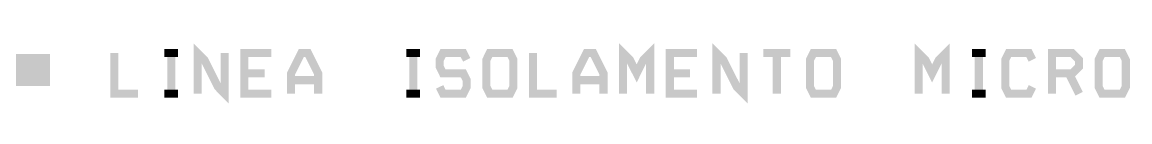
# Model space of a CAD drawing. Extents: x -11 to 221, y -93 to 178.
# Drawn here: x 186.45 to 221.09, y 47.21 to 49.19 of the extents above; entities that cross this region are included whole.
import ezdxf

# ---------------------------------------------------------------- set-up
doc = ezdxf.new("R2010")
doc.units = 0
doc.header["$MEASUREMENT"] = 0
doc.layers.add('26-349-0_FAB', color=1, linetype='CONTINUOUS')

msp = doc.modelspace()

# ---------------------------------------------------------------- linework, layer by layer
at = {"layer": '26-349-0_FAB'}
for points, const_width in [([(187.325, 48.26), (67.945, 48.26), (67.945, 115.57), (69.215, 116.84), (187.96, 116.84)], 1.00076), ([(190.07582, 47.51832), (189.33668, 47.51832), (189.33668, 48.78832)], 0.254), ([(191.3255, 48.78832), (190.90132, 48.78832)], 0.254), ([(191.11468, 47.51832), (191.11468, 48.78832)], 0.254), ([(192.786, 48.78832), (192.786, 47.51832), (192.57518, 47.73168), (192.151, 48.5775), (191.94018, 48.78832), (191.94018, 47.51832)], 0.254), ([(194.2465, 47.51832), (193.40068, 47.51832), (193.40068, 48.78832), (194.2465, 48.78832)], 0.254), ([(195.707, 47.51832), (195.707, 48.15332), (195.3895, 48.78832), (195.17868, 48.78832), (194.86118, 48.15332), (194.86118, 47.51832)], 0.254), ([(198.89216, 48.78832), (198.46798, 48.78832)], 0.254), ([(198.68134, 47.51832), (198.68134, 48.78832)], 0.254), ([(200.35266, 48.5775), (200.24598, 48.78832), (199.61098, 48.78832), (199.50684, 48.5775), (199.50684, 48.36668), (199.61098, 48.15332), (200.24598, 48.15332), (200.35266, 47.9425), (200.35266, 47.73168), (200.24598, 47.51832), (199.61098, 47.51832), (199.50684, 47.73168)], 0.254), ([(201.07148, 47.51832), (200.96734, 47.73168), (200.96734, 48.5775), (201.07148, 48.78832), (201.70648, 48.78832), (201.81316, 48.5775), (201.81316, 47.73168), (201.70648, 47.51832), (201.07148, 47.51832)], 0.254), ([(203.16698, 47.51832), (202.42784, 47.51832), (202.42784, 48.78832)], 0.254), ([(204.62748, 47.51832), (204.62748, 48.15332), (204.30998, 48.78832), (204.09916, 48.78832), (203.78166, 48.15332), (203.78166, 47.51832)], 0.254), ([(206.08798, 47.51832), (206.08798, 48.78832), (205.87716, 48.5775), (205.66634, 48.15332), (205.45298, 48.5775), (205.24216, 48.78832), (205.24216, 47.51832)], 0.254), ([(207.54848, 47.51832), (206.70266, 47.51832), (206.70266, 48.78832), (207.54848, 48.78832)], 0.254), ([(209.00898, 48.78832), (209.00898, 47.51832), (208.79816, 47.73168), (208.37398, 48.5775), (208.16316, 48.78832), (208.16316, 47.51832)], 0.254), ([(210.46948, 48.78832), (209.62366, 48.78832)], 0.254), ([(210.04784, 47.51832), (210.04784, 48.78832)], 0.254), ([(211.19084, 47.51832), (211.08416, 47.73168), (211.08416, 48.5775), (211.19084, 48.78832), (211.82584, 48.78832), (211.92998, 48.5775), (211.92998, 47.73168), (211.82584, 47.51832), (211.19084, 47.51832)], 0.254), ([(215.3285, 47.51832), (215.3285, 48.78832), (215.11768, 48.5775), (214.90432, 48.15332), (214.6935, 48.5775), (214.48268, 48.78832), (214.48268, 47.51832)], 0.254), ([(216.57818, 48.78832), (216.154, 48.78832)], 0.254), ([(216.36482, 47.51832), (216.36482, 48.78832)], 0.254), ([(218.03868, 47.73168), (217.932, 47.51832), (217.297, 47.51832), (217.19032, 47.73168), (217.19032, 48.5775), (217.297, 48.78832), (217.932, 48.78832), (218.03868, 48.5775)], 0.254), ([(218.65082, 48.15332), (219.28582, 48.15332), (219.49918, 48.36668), (219.49918, 48.5775), (219.28582, 48.78832), (218.65082, 48.78832), (218.65082, 47.51832)], 0.254), ([(220.218, 47.51832), (220.11132, 47.73168), (220.11132, 48.5775), (220.218, 48.78832), (220.853, 48.78832), (220.95968, 48.5775), (220.95968, 47.73168), (220.853, 47.51832), (220.218, 47.51832)], 0.254), ([(194.03568, 48.15332), (193.40068, 48.15332)], 0.254), ([(207.33766, 48.15332), (206.70266, 48.15332)], 0.254), ([(219.18168, 48.15332), (219.49918, 47.51832)], 0.254), ([(195.707, 47.9425), (194.86118, 47.9425)], 0.254), ([(204.62748, 47.9425), (203.78166, 47.9425)], 0.254), ([(191.3255, 47.51832), (190.90132, 47.51832)], 0.254), ([(198.89216, 47.51832), (198.46798, 47.51832)], 0.254), ([(216.57818, 47.51832), (216.154, 47.51832)], 0.254)]:
    msp.add_lwpolyline(points, dxfattribs=dict(at, const_width=const_width))

doc.saveas('drawing.dxf')
